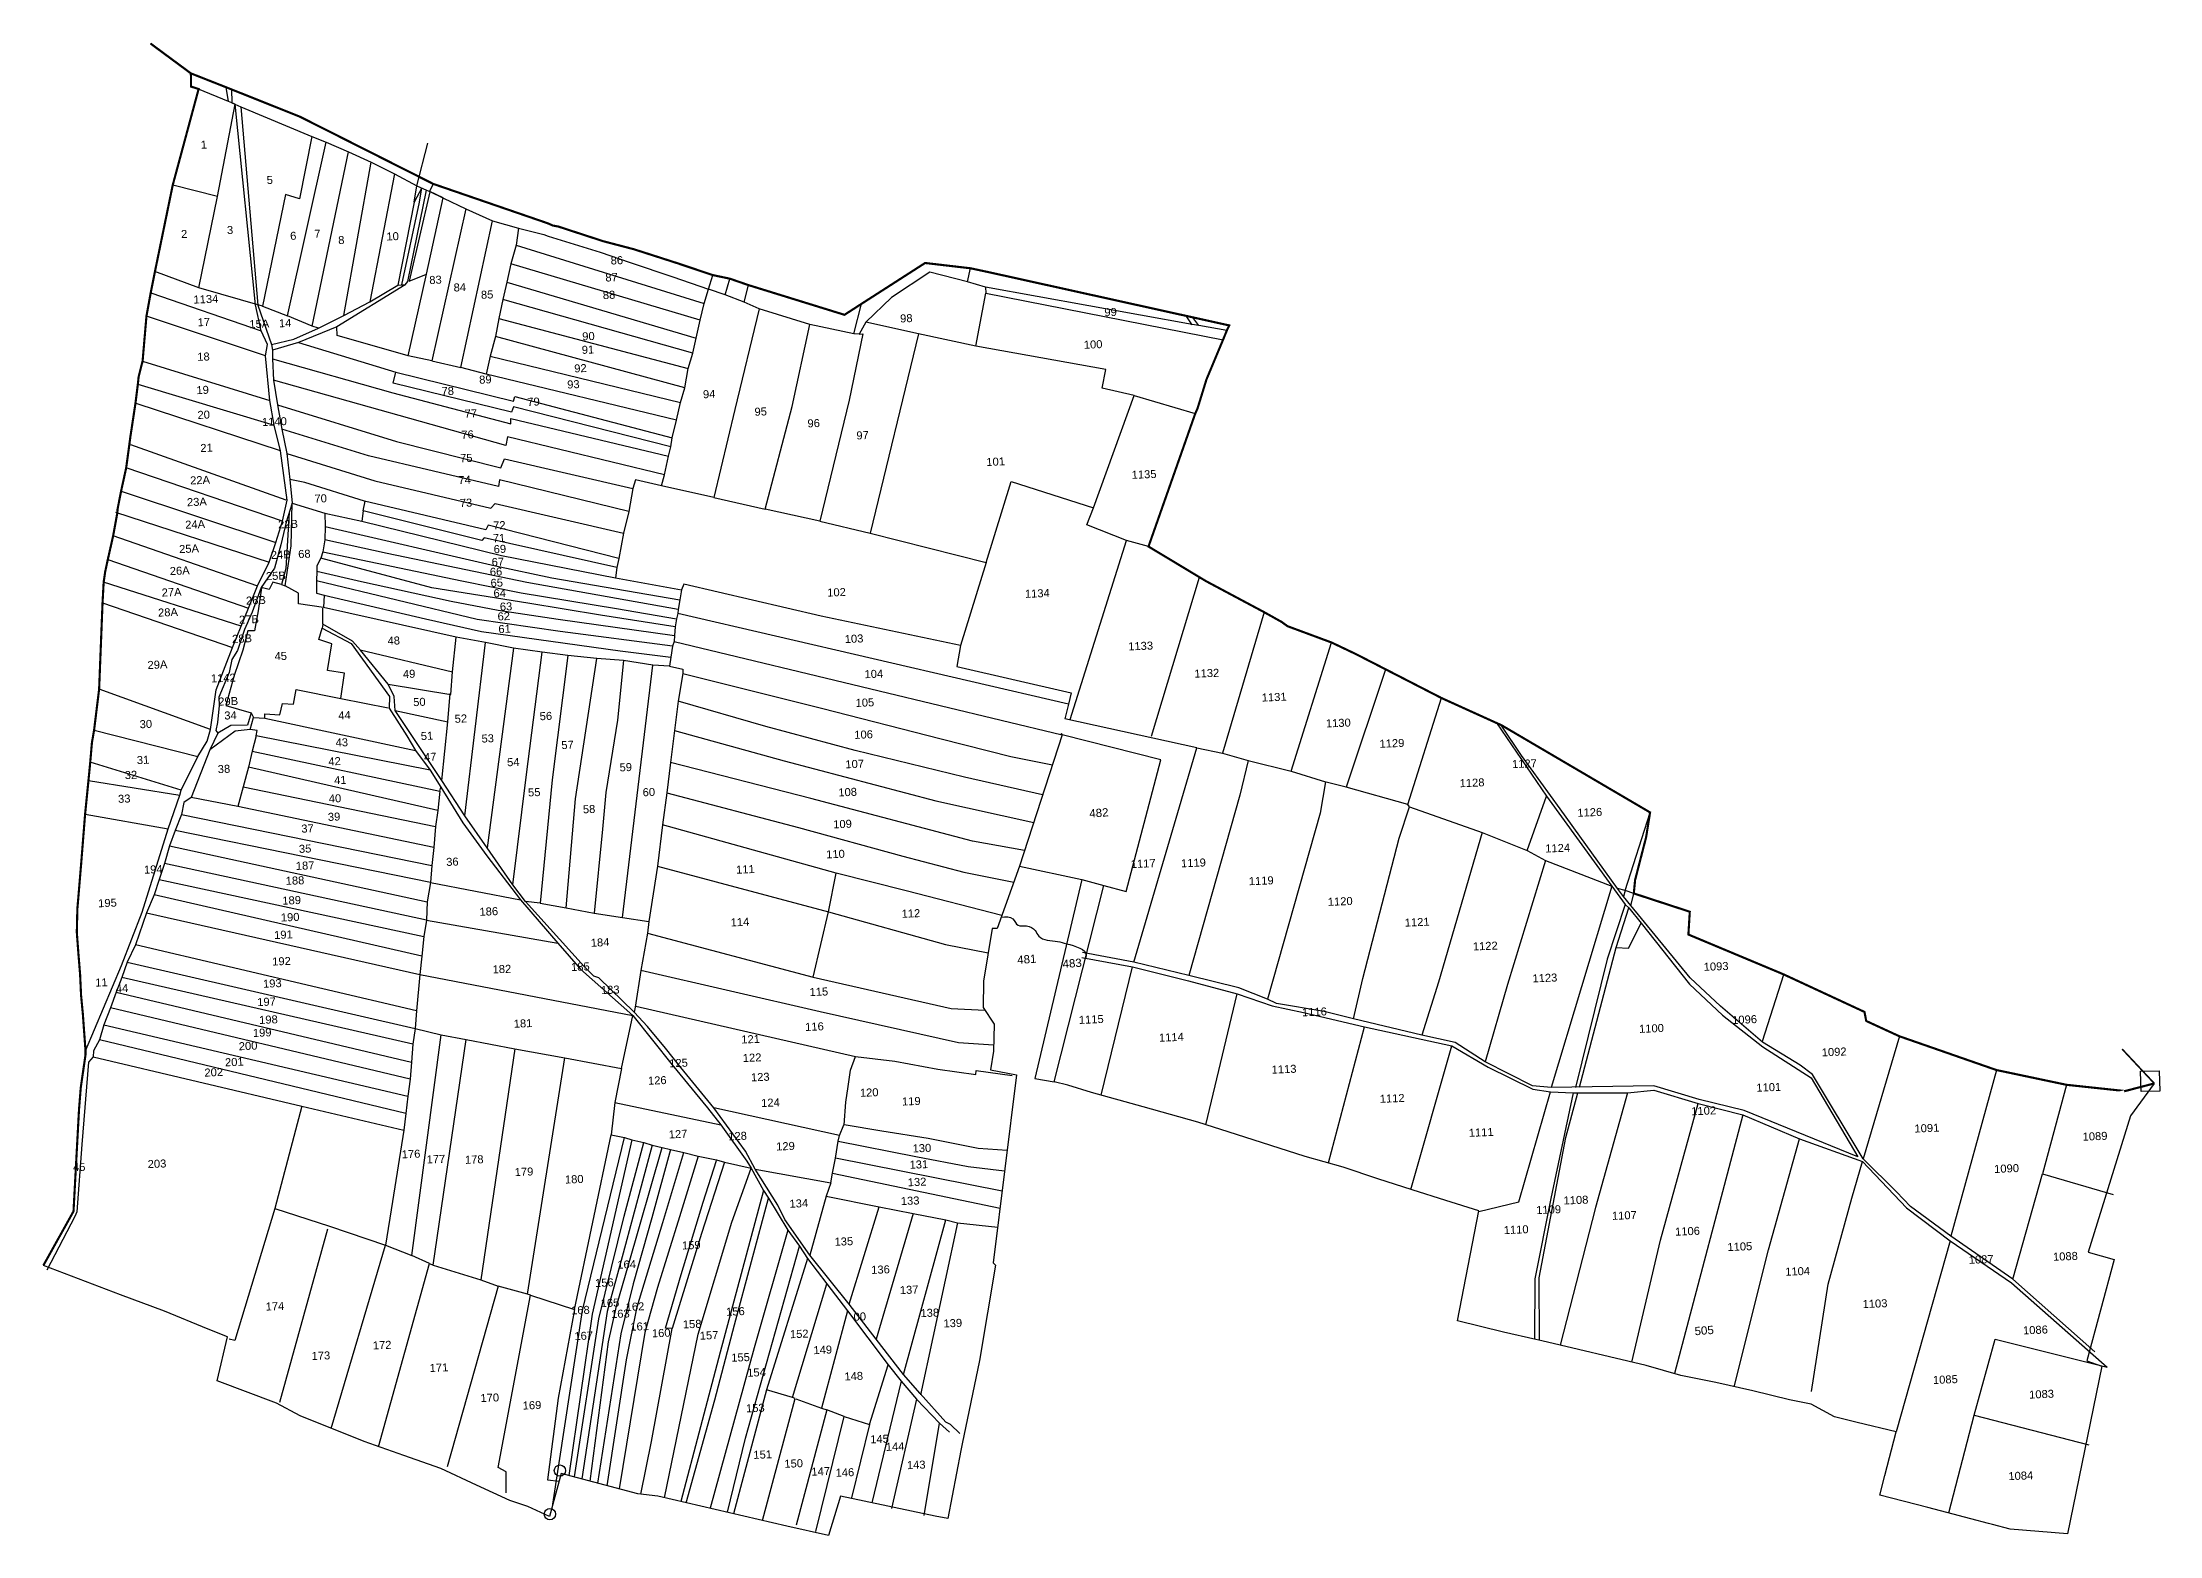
# Model space of a CAD drawing. Header units: inches. Extents: x 188839 to 233717, y 1616569 to 1632157.
# Drawn here: x 227452 to 231421, y 1629359 to 1632157 of the extents above; entities that cross this region are included whole.
import ezdxf
from ezdxf.enums import TextEntityAlignment as Align

# ---------------------------------------------------------------- set-up
doc = ezdxf.new("R2010")
doc.units = ezdxf.units.IN
doc.header["$LTSCALE"] = 15
doc.header["$MEASUREMENT"] = 0
for name, color, linetype in [('PLOT', 7, 'Continuous'), ('PLOT NO', 1, 'Continuous'), ('PLOT NOS', 7, 'Continuous'), ('STREAM', 4, 'Continuous'), ('text1', 7, 'Continuous'), ('VILLAGE BOUNADRY STONES', 1, 'Continuous'), ('VILLAGE BOUNDARY', 5, 'Continuous'), ('VILLAGE BOUNDRY', 5, 'Continuous')]:
    doc.layers.add(name, color=color, linetype=linetype)
doc.styles.get("Standard").update_dxf_attribs({"font": 'arial.ttf'})

msp = doc.modelspace()

# ---------------------------------------------------------------- linework, layer by layer
at = {"layer": 'PLOT'}
for points in [[(227806.6, 1632068.6), (227807.4, 1632043.2), (227824.6, 1632036), (227856.5, 1631664), (227881.9, 1631590.4), (227884, 1631580.1), (227883.8, 1631563.6), (227885.9, 1631523.8), (227893.3, 1631477.7), (227901, 1631432.1), (227910.5, 1631386.2), (227916.3, 1631337.6), (227920.7, 1631293.3), (227909.4, 1631257.5), (227899.1, 1631215.2), (227887.5, 1631171.6), (227862.6, 1631135), (227845.8, 1631088.8), (227831.1, 1631056.7), (227818.2, 1631017.2), (227807.6, 1631000.1), (227802.4, 1630976.1), (227783, 1630929.7), (227783.7, 1630914), (227780.9, 1630881.9), (227777.5, 1630866.9), (227781, 1630861.9), (227766.6, 1630830.8), (227731.3, 1630741.8), (227717.7, 1630732), (227713.1, 1630709.6), (227701.1, 1630680.1), (227691, 1630651), (227681.5, 1630618), (227671.5, 1630587.8), (227661.9, 1630559), (227647.9, 1630525.4), (227626.7, 1630465.4), (227611.2, 1630432.8), (227601.6, 1630404.5), (227590.8, 1630377.1), (227580.1, 1630347.8), (227567.4, 1630315.8), (227559.5, 1630287.3), (227548.5, 1630266.7), (227547.8, 1630255.7), (227538.9, 1630245.7), (227526.5, 1630091.5), (227517.2, 1629965.6), (227513.5, 1629956.3), (227461, 1629856.2)], [(227533.3, 1630267.1), (227601, 1630426.7), (227639.6, 1630526.8), (227688.2, 1630682.8), (227709.9, 1630746.3), (227712.7, 1630755.5), (227743.8, 1630818.2), (227761.3, 1630846.9), (227767.7, 1630869.2), (227778.4, 1630943.6), (227808.8, 1631022.6), (227824.8, 1631062.7), (227838.9, 1631096.6), (227855.4, 1631138.4), (227877.8, 1631182.9), (227890.3, 1631219.4), (227902.4, 1631259.6), (227911.3, 1631298.5), (227898.6, 1631391.5), (227886.6, 1631439.5), (227878.8, 1631485.3), (227870.9, 1631569.4), (227874.5, 1631590.3), (227862.7, 1631615.9), (227852.1, 1631665), (227813.6, 1632040.8), (227801.3, 1632045.5), (227796.7, 1632072.5)], [(227801.3, 1632045.5), (227745.3, 1632069.2)], [(227864.8, 1631662.4), (227745.8, 1631696.8), (227780.5, 1631867.7), (227813.6, 1632040.8)], [(227824.6, 1632036), (227957.7, 1631979.9), (227984.2, 1631969.7), (228026.3, 1631951.3), (228068.4, 1631932.2), (228112.2, 1631910), (228154, 1631887.9), (228172.7, 1631879.9), (228178.4, 1631877.4), (228204.2, 1631864.6), (228245.9, 1631844.8), (228296.1, 1631821.9), (228344.9, 1631808.5), (228392.5, 1631796.8), (228400.4, 1631793.3), (228497.9, 1631763.4), (228553.9, 1631744.4), (228633.8, 1631717), (228700.8, 1631694.3)], [(227957.7, 1631979.9), (227934.2, 1631863.2), (227907.9, 1631871.7), (227864.8, 1631662.4), (227912, 1631644.3)], [(227958.2, 1631624.9), (227912, 1631644.3), (227984.2, 1631969.7)], [(228149.2, 1631857.3), (228154, 1631887.9), (228175.1, 1631967.7)], [(227969.9, 1631621), (227958.2, 1631624.9), (228026.3, 1631951.3)], [(228017.4, 1631644.7), (228068.4, 1631932.2)], [(227780.5, 1631867.7), (227696.8, 1631889.3)], [(227881.9, 1631590.4), (227923.9, 1631600.3), (227969.9, 1631621), (228017.4, 1631644.7), (228066, 1631670.6), (228118.8, 1631701.6), (228126.1, 1631702.3), (228132.4, 1631702.4), (228137.1, 1631708.7), (228172.7, 1631879.9)], [(228112.2, 1631910), (228066, 1631670.6)], [(228163.4, 1631883.9), (228149.2, 1631857.3), (228118.8, 1631701.6)], [(228126.1, 1631702.3), (228159.5, 1631856.9), (228163.4, 1631883.9)], [(228185, 1631891.4), (228178.4, 1631878.3), (228178.4, 1631876.5), (228140.1, 1631709.2), (228172.6, 1631722.3), (228203.4, 1631865.4), (228178.4, 1631877.4)], [(228245.9, 1631844.8), (228182.5, 1631560.1), (228236.6, 1631547.1)], [(228344.9, 1631808.5), (228340.4, 1631776.4), (228330.5, 1631741.4), (228323, 1631707.2), (228315.5, 1631675), (228307.7, 1631639.1), (228301.4, 1631605.4), (228291.5, 1631568.3), (228284.2, 1631534.6), (228236.6, 1631547.1), (228296.1, 1631821.9)], [(228340.4, 1631776.4), (228692.7, 1631667.3)], [(227745.8, 1631696.8), (227663.5, 1631727.5)], [(228182.5, 1631560.1), (228138.2, 1631569.4), (228172.6, 1631722.3)], [(228685.2, 1631635.8), (228330.5, 1631741.4)], [(228732.4, 1631683.5), (228700.8, 1631694.3), (228709.1, 1631720.5)], [(229186.5, 1631708.1), (229115.5, 1631725.7), (229043.9, 1631678.3), (228996, 1631632.1), (228983.3, 1631609.7), (228973.6, 1631610.5), (228987.9, 1631666.8)], [(229220.4, 1631697.9), (229186.5, 1631708.1), (229191.9, 1631733.3)], [(227655.5, 1631687.5), (227862.7, 1631615.9)], [(228132.4, 1631702.4), (228004.5, 1631623.6), (227932.4, 1631594), (227884, 1631580.1)], [(228323, 1631707.2), (228677.6, 1631602.3)], [(228711.1, 1631304), (228613, 1631325.9), (228618.5, 1631346.3), (228626.1, 1631381.4), (228630.2, 1631399), (228633, 1631415.6), (228640.7, 1631448.8), (228648.2, 1631481.5), (228656.6, 1631509.5), (228662.8, 1631545.2), (228671.7, 1631574.4), (228677.6, 1631602.3), (228685.2, 1631635.8), (228692.7, 1631667.3), (228700.8, 1631694.3)], [(228767.7, 1631669.6), (228732.4, 1631683.5), (228741, 1631713.8)], [(228973.6, 1631610.5), (228890.6, 1631627.9), (228796.2, 1631657.4), (228767.7, 1631669.6), (228775.7, 1631701.8)], [(229498.9, 1631494.7), (229438.9, 1631508.8), (229445.6, 1631543.9), (229202, 1631587.1), (229220.6, 1631686.8), (229665.4, 1631599.5)], [(229672.2, 1631616.8), (229619.9, 1631625.8), (229607.7, 1631627.8), (229220.4, 1631697.9), (229220.6, 1631686.8)], [(227870.9, 1631569.4), (227647.5, 1631643.5)], [(228307.7, 1631639.1), (228662.8, 1631545.2)], [(228671.7, 1631574.4), (228315.5, 1631675)], [(228796.2, 1631657.4), (228750.4, 1631468.4), (228711.1, 1631304), (228807.4, 1631281.7)], [(229607.3, 1631627.6), (229596.1, 1631644)], [(229619.9, 1631625.8), (229609, 1631641)], [(228138.2, 1631569.4), (228004.7, 1631607.6), (228004.5, 1631623.6)], [(228656.6, 1631509.5), (228301.4, 1631605.4)], [(228909.5, 1631259.6), (228807.4, 1631281.7), (228857.8, 1631474.6), (228890.6, 1631627.9)], [(228983.3, 1631609.7), (228990.5, 1631610.3), (228964.4, 1631486.4), (228909.5, 1631259.6), (229003.8, 1631236.9)], [(229202, 1631587.1), (229094.6, 1631610.4), (228996, 1631632.1)], [(229094.6, 1631610.4), (229003.8, 1631236.9), (229221.3, 1631182.1), (229268.4, 1631333.9), (229422.4, 1631284.2)], [(227640.3, 1631559.5), (227878.8, 1631485.3)], [(227883.8, 1631563.6), (228109.4, 1631500.1), (228330.3, 1631442.1), (228330.7, 1631452), (228626.1, 1631381.4)], [(227932.4, 1631594), (228115.1, 1631538.9), (228335.7, 1631484.3), (228337.7, 1631493), (228633, 1631415.6)], [(228291.5, 1631568.3), (228648.2, 1631481.5)], [(228618.5, 1631346.3), (228324.5, 1631417.3), (228321.3, 1631401), (227885.9, 1631523.8)], [(228630.2, 1631399), (228335.7, 1631473.4), (228331.8, 1631463.5), (228110, 1631517.8), (228115.1, 1631538.9)], [(228640.7, 1631448.8), (228284.2, 1631534.6)], [(227898.6, 1631391.5), (227628.1, 1631480.1)], [(227631.4, 1631516.3), (227886.6, 1631439.5)], [(229525.6, 1631211.9), (229484.6, 1631223.4), (229410.3, 1631252.8), (229422.4, 1631284.2), (229498.9, 1631494.7), (229613.2, 1631461)], [(227893.3, 1631477.7), (228116.1, 1631408.7), (228311.6, 1631359.6), (228318.8, 1631376), (228559.2, 1631320.7)], [(227617.4, 1631402.9), (227908.6, 1631299.2)], [(228551.6, 1631277.3), (228309.1, 1631336.7), (228307.5, 1631324.2), (228063.9, 1631381.8), (227901, 1631432.1)], [(227910.5, 1631386.2), (228075.6, 1631334.8), (228293.1, 1631283.5), (228301.1, 1631292.4), (228541.7, 1631236.8)], [(227902.4, 1631259.6), (227609.5, 1631359.2)], [(228532.8, 1631189.4), (228287.8, 1631251.7), (228283.4, 1631243.2), (228056, 1631296.8), (227944.5, 1631332.2), (227916.3, 1631337.6)], [(228613, 1631325.9), (228564, 1631336.7), (228559.2, 1631320.7), (228551.6, 1631277.3), (228541.7, 1631236.8), (228532.8, 1631189.4)], [(227599.9, 1631315.4), (227890.3, 1631219.4)], [(227981.8, 1631274.3), (227982.4, 1631249.4), (227982.1, 1631224.2), (227978.4, 1631202.1), (227974.6, 1631189.8), (227966.8, 1631175.7), (227966.7, 1631165.6), (227966.1, 1631147.6), (227966.3, 1631124.7), (227980.5, 1631120.7), (227979.1, 1631097.4), (227932.2, 1631104.4), (227932.5, 1631124.4), (227907.2, 1631138.5), (227919, 1631213.2), (227920.7, 1631293.3)], [(227920.7, 1631293.3), (227981.8, 1631274.3), (228051.4, 1631259.7), (228312.8, 1631195.2), (228526.6, 1631153)], [(228053.7, 1631279), (228057.5, 1631296.9)], [(227589.4, 1631276.5), (227877.8, 1631182.9)], [(227915, 1631275.4), (227908.6, 1631171), (227900.7, 1631141), (227907.2, 1631138.5)], [(227982.4, 1631249.4), (228301.6, 1631175.6), (228407.3, 1631153.1), (228647.2, 1631111.8)], [(228529.2, 1631172.6), (228280.2, 1631228), (228276.2, 1631223.2), (228053.7, 1631279), (228051.4, 1631259.7)], [(227854.1, 1631138), (227585.1, 1631232)], [(227978.4, 1631202.1), (228238.5, 1631147.9), (228349.6, 1631125.2), (228528.7, 1631095.9), (228640.8, 1631076.4)], [(228644.1, 1631094.2), (228360.7, 1631144.7), (228098.7, 1631198.7), (227982.1, 1631224.2)], [(227575, 1631187.3), (227838.9, 1631096.6)], [(227966.7, 1631165.6), (228050.7, 1631146.3), (228218.4, 1631109.4), (228306.6, 1631092.7), (228419.1, 1631075.7), (228637.1, 1631045.4)], [(228638.6, 1631061.7), (228498.2, 1631083.2), (228362.2, 1631106.1), (228182.5, 1631134.5), (227974.6, 1631189.8)], [(228532.8, 1631189.4), (228529.2, 1631172.6), (228526.6, 1631153), (228650.1, 1631130.9)], [(229221.3, 1631182.1), (229173.3, 1631026.5), (229166.4, 1630987), (229380.4, 1630937.9), (229375.4, 1630916.4), (229369.1, 1630888.8)], [(227824.8, 1631062.7), (227567.3, 1631145.1)], [(227863, 1631134.6), (227857, 1631091.7), (227850.3, 1631054), (227837.6, 1631054), (227827.9, 1631017.5), (227812, 1630970.1), (227796.5, 1630914.1), (227843.9, 1630900.6), (227837, 1630876.9), (227805.9, 1630876.5), (227781, 1630861.9)], [(227900.7, 1631141), (227884.6, 1631145.2), (227877.2, 1631131.4), (227862.6, 1631135)], [(228633.7, 1631025), (228423.1, 1631052.4), (228267.6, 1631074.9), (227966.1, 1631147.6)], [(229173.3, 1631026.5), (228911.8, 1631081.5), (228654.5, 1631141.3), (228650.1, 1631130.9), (228647.2, 1631111.8), (228644.1, 1631094.2), (228643.4, 1631086.5), (228640.8, 1631076.4), (228638.6, 1631061.7), (228637.1, 1631045.4), (228636.3, 1631034.2), (228633.7, 1631025), (228630.3, 1631004.5), (228628.1, 1630987.8), (228653.1, 1630982.4), (228652.7, 1630973.7), (228644.2, 1630922), (228636.9, 1630866.9), (228629.8, 1630807.4), (228622.7, 1630750.7), (228615, 1630690.3), (228605.5, 1630612.7), (228589.1, 1630509.3), (228586.8, 1630487.2), (228574.1, 1630417.4), (228563.5, 1630348.8), (228561.8, 1630339.2)], [(227565.2, 1631106.2), (227808.8, 1631022.6)], [(229172.1, 1629550.2), (229154.4, 1629566.5), (229145.5, 1629571.4), (229097.6, 1629624.7), (229066.5, 1629660.5), (229014.9, 1629726.9), (228964.6, 1629792.3), (228890.7, 1629884), (228843.8, 1629950.9), (228830.8, 1629977.5), (228788.5, 1630045.2), (228770.5, 1630078.8), (228711, 1630160), (228649.2, 1630235.7), (228620.2, 1630272), (228586.9, 1630312.5), (228561.8, 1630339.2), (228495.5, 1630403.8), (228485.8, 1630406.9), (228468.1, 1630424.9), (228358.1, 1630546.8), (228334.4, 1630578), (228286.2, 1630647.5), (228244.1, 1630707), (228201.3, 1630773.8), (228113.8, 1630904.7), (228111.6, 1630930.9), (228100.4, 1630954), (228048.5, 1631017.7), (228033.8, 1631034.5), (227978.4, 1631066.2), (227978.2, 1631096.3)], [(228628.1, 1630987.8), (228596.9, 1630989.8), (228541.7, 1630998.4), (228491.6, 1631002.2), (228437.1, 1631007.9), (228389.1, 1631013.8), (228335.7, 1631021.5), (228282.9, 1631032.1), (228228.3, 1631042.2), (227979.1, 1631097.4)], [(227980.5, 1631120.7), (228170.4, 1631076.3), (228275.7, 1631052.5), (228535.1, 1631016.5), (228630.3, 1631004.5)], [(229375.4, 1630916.4), (228643.4, 1631086.5)], [(229742.6, 1631088.8), (229664.3, 1630824.6)], [(227843.9, 1630900.6), (227848.3, 1630891.3), (227869.2, 1630890.5), (227869.2, 1630898.2), (227897.7, 1630896.8), (227902.5, 1630917.8), (227923, 1630916.4), (227927.8, 1630944), (228011.6, 1630927.1), (228018.8, 1630974.8), (227986.6, 1630979.8), (227994.9, 1631029.7), (227970.8, 1631037.6), (227976.6, 1631058.9)], [(227978.4, 1631066.2), (227976.6, 1631058.9), (228030.9, 1631030.1), (228103.3, 1630931.2), (228102.7, 1630908.9), (228135.5, 1630857.5), (228151.6, 1630829.9), (228179.2, 1630793.1), (228199.4, 1630761.3), (228240.3, 1630694.5), (228285.3, 1630632.6), (228348.3, 1630550), (228418.8, 1630468.5), (228460.8, 1630419.7), (228558.8, 1630332.9), (228632.7, 1630240.9), (228698.9, 1630160.2), (228723.8, 1630128.2), (228773, 1630060.4), (228780.7, 1630047.1), (228804.2, 1630005.5), (228813.4, 1629990.8), (228849.4, 1629931.1), (228871.2, 1629900.7), (228886.2, 1629877.7), (228922.9, 1629830.3), (228961.7, 1629780.1), (229037.8, 1629678.8), (229061.8, 1629647.7), (229090.5, 1629614.3), (229133.7, 1629569.5), (229152.6, 1629552.4)], [(228048.2, 1631018.6), (228221.1, 1630977.1), (228228.3, 1631042.2)], [(228244.1, 1630707), (228282.9, 1631032.1)], [(228335.7, 1631021.5), (228286.2, 1630647.5)], [(228334.4, 1630578), (228359.7, 1630784.7), (228389.1, 1631013.8)], [(228437.1, 1631007.9), (228407.8, 1630774.8), (228385.5, 1630543.7), (228358.1, 1630546.8)], [(228636.3, 1631034.2), (229021.1, 1630941.6), (229363.6, 1630858.9)], [(229793.3, 1630790.8), (229868.9, 1631032)], [(228100.4, 1630954), (228217.7, 1630934.9), (228221.1, 1630977.1)], [(228433.9, 1630535), (228451.8, 1630738.9), (228491.6, 1631002.2)], [(228541.7, 1630998.4), (228530.2, 1630886.8), (228508.3, 1630751)], [(228539.5, 1630516.9), (228596.9, 1630989.8)], [(228652.7, 1630973.7), (228912.6, 1630909.2), (229137.2, 1630851.5), (229267.8, 1630818.6), (229345.5, 1630803.1)], [(229970.1, 1630981.8), (229895.9, 1630761.3)], [(227767.7, 1630869.2), (227558.8, 1630944.8)], [(228011.6, 1630927.1), (228100.5, 1630909.9)], [(228113.8, 1630904.7), (228212.6, 1630883.7), (228216.6, 1630936.6)], [(230011.5, 1630728.8), (230074.6, 1630928.1)], [(227841.8, 1630869.1), (227848.3, 1630891.3)], [(227869.2, 1630890.5), (228151.6, 1630829.9)], [(229498.3, 1630433.4), (229616.2, 1630834.5), (229369.1, 1630888.8)], [(231410.7, 1630205.9), (231366.4, 1630145.2), (231286.6, 1629889.5), (231335.7, 1629876.2), (231284.3, 1629685.8), (231312.2, 1629675.9), (231248.1, 1629362), (231140.5, 1629371), (231107.7, 1629379.5), (231099.8, 1629381.6), (231066.7, 1629390.2), (231022, 1629401.8), (230986.4, 1629411.1), (230896.2, 1629434.6), (230905.8, 1629471.3), (230927.1, 1629553.1), (230853.6, 1629570.8), (230811.4, 1629581), (230767.8, 1629604.9), (230727.2, 1629613.2), (230658.4, 1629630), (230588.8, 1629645.2), (230523.3, 1629658.9), (230458.5, 1629677.4), (230262.6, 1629723.3), (230251.7, 1629725.8), (230191.2, 1629740), (230104.8, 1629760.9), (230144.6, 1629967.2), (230083.1, 1629986.6), (230019.7, 1630006.6), (229955.7, 1630026.9), (229890.7, 1630049.3), (229819.1, 1630069.2), (229690.8, 1630110), (229617.8, 1630133.3), (229515.3, 1630162), (229418.5, 1630189.1), (229374.5, 1630202.6), (229348.7, 1630209.1), (229442, 1630576.8), (229442, 1630576.8), (229483.9, 1630565.8), (229548.8, 1630812.2), (229363.6, 1630858.9), (229362.1, 1630861.3), (229363.6, 1630858.9), (229283.9, 1630612.8), (229242.2, 1630496.3), (229232.8, 1630496.2), (229216.6, 1630397.6), (229215.7, 1630348.1), (229236.6, 1630316.9), (229235.1, 1630266.5), (229229.7, 1630231.1), (229278.2, 1630221.9), (229234.6, 1629869.5), (229239, 1629865.5), (229208.8, 1629686.7), (229176.5, 1629530.6), (229173.7, 1629518.4), (229149.5, 1629390.7), (229149.5, 1629390.7), (229125.5, 1629395.3), (229125.5, 1629395.3), (229125.5, 1629395.3), (228948.6, 1629432.7), (228925.7, 1629358.6), (228847.5, 1629376.6), (228606.1, 1629432.4), (228568.7, 1629436.8), (228424.8, 1629475.3), (228403.2, 1629394.5), (228362.4, 1629413.1), (228328.3, 1629424.2), (228266, 1629453.1), (228199.1, 1629484.2), (228130.1, 1629508.6), (228055.4, 1629534.8), (227935.9, 1629582.8), (227891.4, 1629606.9), (227779.9, 1629648.7), (227799.2, 1629730.9), (227763.2, 1629745.7), (227681.5, 1629779.4), (227599, 1629810), (227454.4, 1629865)], [(227549.4, 1630868.1), (227743.8, 1630818.2)], [(227853.1, 1630856.9), (227845.8, 1630828.2), (227839, 1630798.3), (227828.6, 1630761.5), (227819, 1630724.7), (227731.3, 1630741.8)], [(228179.2, 1630793.1), (227853.1, 1630856.9), (227854.9, 1630867.3), (227841.8, 1630869.1), (227813.6, 1630866), (227766.6, 1630830.8)], [(228201.3, 1630773.8), (228212.6, 1630883.7)], [(228636.9, 1630866.9), (228842.8, 1630810.2), (229127.3, 1630735.4), (229310.5, 1630694.9)], [(230177.6, 1630881.4), (230271.6, 1630744.3), (230393.8, 1630575.5), (230418.9, 1630541.4), (230425.8, 1630534.9), (230449.2, 1630506.4), (230539.4, 1630392.1), (230601.6, 1630333.8), (230677, 1630274.4), (230767.3, 1630216.6), (230854.9, 1630068.6), (230642, 1630155.3), (230557.9, 1630176), (230473, 1630201.2), (230280.5, 1630198.1), (230245.6, 1630201.5), (230156.7, 1630246.3), (230100.2, 1630282.4), (230038, 1630296.3), (229909.6, 1630326.9), (229855, 1630340.7), (229765.8, 1630355.9), (229748.9, 1630363.8), (229694.8, 1630384.8), (229601.5, 1630407.9), (229498.3, 1630433.4), (229401.9, 1630451.2)], [(227712.7, 1630755.5), (227542.2, 1630808.1)], [(227845.8, 1630828.2), (228197.6, 1630753.3), (228199.4, 1630761.3)], [(229616.2, 1630834.5), (229664.3, 1630824.6), (229712.3, 1630810.7), (229697, 1630746.3), (229601.5, 1630407.9)], [(229712.3, 1630810.7), (229793.3, 1630790.8), (229857.6, 1630771.2), (229847.2, 1630712.5), (229748.9, 1630363.8)], [(227538.8, 1630773.3), (227709.9, 1630746.3)], [(228193.4, 1630717.4), (227839, 1630798.3)], [(229909.6, 1630326.9), (229927.3, 1630402.4), (229995.6, 1630665.6), (230014.7, 1630724.1), (230011.5, 1630728.8), (229895.9, 1630761.3), (229856, 1630771)], [(227828.6, 1630761.5), (228189.3, 1630687.3)], [(228197.6, 1630753.3), (228193.4, 1630717.4), (228189.3, 1630687.3), (228186.1, 1630647.8), (228182.4, 1630614.3), (228179.9, 1630582.1), (228348.3, 1630550)], [(228508.3, 1630751), (228502.2, 1630682.3), (228486.7, 1630525.2)], [(228622.7, 1630750.7), (228869.7, 1630685.5), (229065.4, 1630631.8), (229179.6, 1630601.7), (229273.4, 1630583.3)], [(230235.3, 1630642.4), (230271.6, 1630744.3)], [(227532.5, 1630710.3), (227688.2, 1630682.8)], [(227713.1, 1630709.6), (228182.4, 1630614.3)], [(228186.1, 1630647.8), (227819, 1630724.7)], [(230014.7, 1630724.1), (230150.9, 1630675.8), (230069.2, 1630395.7), (230038, 1630296.3)], [(230419.3, 1630567.6), (230465.7, 1630713.7)], [(227691, 1630651), (228173.6, 1630545.9)], [(228179.9, 1630582.1), (227701.1, 1630680.1)], [(230150.9, 1630675.8), (230235.3, 1630642.4), (230269.8, 1630623.5), (230198.2, 1630391.3), (230156.7, 1630246.3)], [(228172.2, 1630511.7), (227681.5, 1630618)], [(228605.5, 1630612.7), (228925.6, 1630527.7), (229145.4, 1630466.4), (229225.3, 1630450.4)], [(229283.9, 1630612.8), (229400.6, 1630587.9), (229442, 1630576.8)], [(230269.8, 1630623.5), (230393.8, 1630575.5), (230280.5, 1630198.1)], [(227671.5, 1630587.8), (228167.6, 1630480.9)], [(228179.9, 1630582.1), (228173.6, 1630545.9), (228172.2, 1630511.7), (228418.8, 1630468.5)], [(228896.8, 1630405.2), (228925.6, 1630527.7), (228940.4, 1630599.9)], [(229400.6, 1630587.9), (229312.6, 1630215.3), (229348.7, 1630209.1)], [(230419.3, 1630567.6), (230404.6, 1630571.2)], [(230435.2, 1630561.9), (230419.3, 1630567.6), (230415.9, 1630556.2)], [(228163.6, 1630444.1), (227661.9, 1630559)], [(228385.5, 1630543.7), (228433.9, 1630535), (228486.7, 1630525.2), (228539.5, 1630516.9), (228589.1, 1630509.3)], [(230418.9, 1630541.4), (230385.3, 1630439), (230325.6, 1630198.5)], [(230333.7, 1630198.9), (230402.1, 1630460.9), (230425.8, 1630534.9)], [(227647.9, 1630525.4), (228159.8, 1630409.9)], [(228172.2, 1630511.7), (228167.6, 1630480.9), (228163.6, 1630444.1), (228159.8, 1630409.9), (228558.8, 1630332.9)], [(230402.1, 1630460.9), (230425.3, 1630459.4), (230449.2, 1630506.4)], [(228153.6, 1630341.7), (227626.7, 1630465.4)], [(228586.8, 1630487.2), (228896.8, 1630405.2), (229155.9, 1630346), (229219.1, 1630343.1)], [(227611.2, 1630432.8), (228151.1, 1630308.7)], [(228159.8, 1630409.9), (228153.6, 1630341.7), (228151.1, 1630308.7), (228200, 1630296.8), (228246.8, 1630288.5), (228338.2, 1630270.6), (228431.4, 1630253.7), (228537.9, 1630233.6), (228558.8, 1630332.9)], [(229235.4, 1630277.7), (229169.7, 1630282.1), (228910.5, 1630340.1), (228574.1, 1630417.4)], [(230676.1, 1630285), (230716.3, 1630410.1)], [(227590.8, 1630377.1), (228144.2, 1630245.5)], [(228146.5, 1630279.5), (227601.6, 1630404.5)], [(228141.8, 1630213.8), (227580.1, 1630347.8)], [(228564.5, 1630350.7), (228976.6, 1630256.6), (229050.4, 1630247.9), (229130.6, 1630232.6), (229201.8, 1630222.5), (229202.9, 1630230.1), (229269.8, 1630220.7)], [(227567.4, 1630315.8), (228137.5, 1630181.8)], [(228151.1, 1630308.7), (228146.5, 1630279.5), (228144.2, 1630245.5), (228141.8, 1630213.8), (228137.5, 1630181.8), (228133.4, 1630149.6), (228130, 1630118.3), (228108.9, 1629984.4), (228095.4, 1629903), (228144.7, 1629883.4), (228200, 1630296.8)], [(230932.9, 1630294.3), (230864.9, 1630064.8)], [(227547.8, 1630255.7), (227938.9, 1630163.6), (228130, 1630118.3)], [(228133.4, 1630149.6), (227559.5, 1630287.3)], [(228338.2, 1630270.6), (228274.3, 1629837.7)], [(229260.7, 1630080.3), (229206.4, 1630084.2), (229112.8, 1630103), (229026, 1630116.3), (228955.4, 1630128.3), (228958.3, 1630170.7), (228962.8, 1630200.2), (228967.3, 1630230.5), (228976.6, 1630256.6)], [(228537.9, 1630233.6), (228525.4, 1630170), (228723.8, 1630128.2)], [(231114.8, 1630231), (231029.1, 1629919.9)], [(228525.4, 1630170), (228518.5, 1630109.5), (228543.3, 1630104.5), (228557.5, 1630100.5), (228579.5, 1630095), (228595.6, 1630090.4), (228614, 1630085.7), (228629.6, 1630082.2), (228655, 1630076.2), (228681.6, 1630069.7), (228715.7, 1630062.6), (228730.9, 1630058.2), (228780.7, 1630047.1)], [(231246.2, 1630203.3), (231201.2, 1630036.5), (231333.7, 1629998)], [(227938.9, 1630163.6), (227888.3, 1629971.3), (227813, 1629724.3), (227802.5, 1629726.6)], [(228788.5, 1630045.2), (228930.3, 1630019.5), (228933.4, 1630037.6), (228938.7, 1630065.9), (228944, 1630097.7), (228946.7, 1630108.3), (228711, 1630160)], [(228557.5, 1630100.5), (228482.8, 1629773.4), (228439.1, 1629471.5)], [(228944, 1630097.7), (229089.8, 1630069.1), (229187.9, 1630050.5), (229256, 1630042)], [(228946.7, 1630108.3), (228954.8, 1630128.6)], [(228595.6, 1630090.4), (228541, 1629887.8), (228511, 1629778.8), (228463.3, 1629465)], [(228629.6, 1630082.2), (228595, 1629953.8), (228560, 1629830.4), (228536.7, 1629736.5), (228493, 1629457.1)], [(228681.6, 1630069.7), (228646.7, 1629955.7), (228605.6, 1629823.7), (228581.3, 1629739.3), (228533.6, 1629446.2)], [(228730.9, 1630058.2), (228687.7, 1629924.9), (228633, 1629746.7)], [(229251.2, 1630003.8), (228938.7, 1630065.9)], [(228930.3, 1630019.5), (228921.2, 1629994.9), (229020.9, 1629974.7), (229084.6, 1629962.3), (229146, 1629950), (229167.7, 1629944.9), (229243, 1629936.8)], [(228933.4, 1630037.6), (229247.3, 1629972.1)], [(228804.2, 1630005.5), (228723, 1629702.2), (228648.8, 1629422.6)], [(228921.2, 1629994.9), (228890.7, 1629884)], [(228964.6, 1629792.3), (229020.9, 1629974.7)], [(227888.3, 1629971.3), (227990.6, 1629938.4), (228095.4, 1629903)], [(227986.8, 1629933), (227897, 1629608.3)], [(229084.6, 1629962.3), (229014.9, 1629726.9)], [(229066.5, 1629660.5), (229146, 1629950)], [(229167.7, 1629944.9), (229098.5, 1629622.1)], [(228849.4, 1629931.1), (228786.3, 1629710.6), (228704.1, 1629409.8)], [(228886.2, 1629877.7), (228809.8, 1629632), (228747.7, 1629399.7)], [(228961.7, 1629780.1), (228913, 1629597.5)], [(228864.9, 1629615.2), (228913, 1629597.5), (228922.6, 1629594), (228865, 1629378.3)], [(229061.8, 1629647.7), (229007.1, 1629420.3)], [(229090.5, 1629614.3), (229044.2, 1629409.7)]]:
    msp.add_lwpolyline(points, dxfattribs=at)
at = {"layer": 'PLOT', "elevation": 19}
for points in [[(229378.6, 1630887.6), (229484.6, 1631223.4)], [(229531.3, 1630856.4), (229621, 1631154.5)], [(229327.2, 1630746.6), (229180.7, 1630779.7), (228975.9, 1630829.8), (228808.5, 1630874.4), (228644.2, 1630922)], [(231299.4, 1629702.9), (231145.6, 1629838.9), (231029.1, 1629919.9), (230953.6, 1629975.2), (230927.3, 1630002.8), (230864.9, 1630064.8), (230770.4, 1630222.4), (230747.1, 1630240), (230676.2, 1630282.9), (230597.4, 1630350.5), (230541.1, 1630403.7), (230429.8, 1630539.2), (230415.9, 1630556.2), (230404.6, 1630571.2), (230297.2, 1630720.4), (230224.5, 1630820.1), (230186.7, 1630877.4)], [(229293.5, 1630642.3), (229196, 1630660.1), (228892.8, 1630739.6), (228629.8, 1630807.4)], [(229250.9, 1630520.6), (229071.1, 1630566.9), (228940.4, 1630599.9), (228615, 1630690.3)], [(230429.8, 1630539.2), (230435.1, 1630561)], [(229400.9, 1630441.6), (229495.7, 1630424.3), (229600.8, 1630398.4), (229691.9, 1630373.6), (229757.2, 1630351), (229816, 1630338.5), (229930.3, 1630311.8), (230094.3, 1630276.6), (230162, 1630236.3), (230246.2, 1630195.1), (230279.2, 1630190.3), (230321.5, 1630188.4), (230330.5, 1630188.3), (230423.5, 1630188.5), (230472.6, 1630193), (230555.9, 1630168.5), (230639.3, 1630146.9), (230746, 1630102), (230863.7, 1630059.7), (230946.1, 1629972.7), (231028.3, 1629910.9), (231143.1, 1629832), (231322.7, 1629674.1)], [(229437, 1630183.9), (229495.7, 1630424.3)], [(229632.8, 1630128.5), (229691.9, 1630373.6)], [(229863, 1630057), (229930.3, 1630311.8)], [(228185.1, 1629865.2), (228246.8, 1630288.5)], [(228361.8, 1629811.3), (228431.4, 1630253.7)], [(230017.1, 1630007.4), (230094.3, 1630276.6)], [(230144.8, 1629965.8), (230219.8, 1629983.8), (230279.2, 1630190.3)], [(230321.5, 1630188.4), (230279.4, 1629990.5), (230249.7, 1629840), (230249.3, 1629726.4)], [(230258.2, 1629724.3), (230257.6, 1629841.9), (230307.7, 1630104.7), (230330.5, 1630188.3)], [(230423.5, 1630188.5), (230363.1, 1629973.5), (230297, 1629715.2)], [(230431.3, 1629683.7), (230485.3, 1629912.1), (230555.9, 1630168.5)], [(230639.3, 1630146.9), (230511.3, 1629662.3)], [(228409.3, 1629417.5), (228464.6, 1629780.6), (228543.3, 1630104.5)], [(228449.6, 1629782.6), (228518.5, 1630109.5)], [(228449.6, 1629468.7), (228495.4, 1629764.6), (228543, 1629957.2), (228579.5, 1630095)], [(230623.2, 1629637.7), (230687.4, 1629894.3), (230746, 1630102)], [(228479, 1629460.8), (228513.8, 1629721.8), (228528.7, 1629788.5), (228551.2, 1629866.2), (228614, 1630085.7)], [(228511.2, 1629452.2), (228547, 1629688.1), (228567, 1629787.2), (228615.1, 1629945.4), (228655, 1630076.2)], [(228574.3, 1629436.1), (228594.4, 1629534.9), (228633, 1629746.7), (228620.5, 1629747.5), (228649.9, 1629848.1), (228691.1, 1629983.2), (228715.9, 1630061.5)], [(230768.2, 1629628.9), (230799.5, 1629829.9), (230844.1, 1629991.1), (230863.7, 1630059.7)], [(228618.6, 1629429.6), (228681.7, 1629736.2), (228744.8, 1629945.8), (228780.7, 1630047.1)], [(231145.6, 1629838.9), (231201.2, 1630036.5)], [(228658.8, 1629420.3), (228712.5, 1629613), (228749.5, 1629753.4), (228813.4, 1629990.8)], [(227993.8, 1629559.6), (228095.4, 1629903)], [(228736.5, 1629402.3), (228770.4, 1629541.2), (228871.2, 1629900.7)], [(231028.3, 1629910.9), (230926.7, 1629553.2)], [(228082.7, 1629525.2), (228178.1, 1629868.2), (228144.7, 1629883.4)], [(228178.1, 1629868.2), (228185.1, 1629865.2), (228274.3, 1629837.7), (228306.8, 1629825.8), (228211.4, 1629487.5)], [(228321.5, 1629438.9), (228322, 1629478.4), (228306.6, 1629486), (228367.1, 1629809), (228361.8, 1629811.3), (228306.8, 1629825.8)], [(228858.3, 1629617.3), (228922.9, 1629830.3)], [(228367.1, 1629809), (228449.6, 1629782.6), (228418.9, 1629616.1), (228399.1, 1629463), (228420.8, 1629460.4)], [(231073, 1629584.4), (231112.5, 1629727), (231322.7, 1629674.1)], [(229002.9, 1629566.5), (229037.8, 1629678.8)], [(228802.2, 1629387.1), (228863.6, 1629615.6), (228858.3, 1629617.3), (228809.8, 1629632)], [(228902.1, 1629366.5), (228954.9, 1629581.8), (228922.6, 1629594)], [(228954.9, 1629581.8), (229002.9, 1629566.5), (228968.7, 1629429.3)], [(231025.4, 1629401), (231073, 1629584.4), (231288.3, 1629528.8)], [(229105, 1629396.5), (229133.7, 1629569.5)]]:
    msp.add_lwpolyline(points, dxfattribs=at)
at = {"layer": 'STREAM'}
msp.add_spline([(229249.8, 1630517.7), (229271.3, 1630514), (229281.1, 1630502.2), (229297.2, 1630501.1), (229313, 1630492.3), (229320, 1630482), (229355.2, 1630471.7), (229372.2, 1630467.6), (229408.5, 1630444.9), (229407.1, 1630439.4)], degree=3, dxfattribs=at)
at = {"layer": 'text1'}
msp.add_lwpolyline([(231385, 1630229), (231419.9, 1630229.8), (231420.8, 1630191.6), (231385.9, 1630190.8)], close=True, dxfattribs=at)
at = {"layer": 'VILLAGE BOUNADRY STONES'}
for centre in [(228422.5, 1629480.4), (228403.8, 1629398.8)]:
    msp.add_circle(centre, 10.6, dxfattribs=at)
at = {"layer": 'VILLAGE BOUNDARY', "const_width": 3}
msp.add_lwpolyline([(231410.7, 1630205.9), (231350.4, 1630270.3)], dxfattribs=at)
at = {"layer": 'VILLAGE BOUNDRY', "color": 5, "const_width": 4}
for points in [[(227730.8, 1632098.5), (227654.9, 1632154.6)], [(231410.7, 1630205.9), (231354.3, 1630191.2), (231355.9, 1630191.6), (231246.2, 1630203.3), (231114.8, 1630231), (230932.9, 1630294.3), (230870.8, 1630322.9), (230867.5, 1630339.9), (230716.3, 1630410.1), (230537.5, 1630484.9), (230540.1, 1630527.6), (230435.2, 1630561.9), (230437.6, 1630587), (230458.2, 1630667), (230465.7, 1630713.7), (230186.7, 1630877.4), (230177.6, 1630881.4), (230074.6, 1630928.1), (229970.1, 1630981.8), (229914.3, 1631010.4), (229868.9, 1631032), (229786, 1631062.7), (229775, 1631070.7), (229742.6, 1631088.8), (229634.4, 1631146.5), (229621, 1631154.5), (229525.6, 1631211.9), (229613.2, 1631461), (229617.5, 1631470.7), (229634.3, 1631525.1), (229665.4, 1631599.5), (229672.7, 1631617.4), (229677, 1631626.2), (229226.1, 1631726), (229191.9, 1631733.3), (229106.9, 1631743.2), (228987.9, 1631666.8), (228955.8, 1631646.1), (228775.7, 1631701.8), (228741, 1631713.8), (228709.1, 1631720.5), (228641.6, 1631743.1), (228560.9, 1631769), (228503.6, 1631784), (228419, 1631811.6), (228409.4, 1631813.3), (228399, 1631817.8), (228185, 1631891.4), (227935.2, 1632017.3), (227806.6, 1632068.6), (227730.8, 1632098.5), (227730.8, 1632098.5), (227730.9, 1632073.8), (227745.3, 1632069.2), (227696.8, 1631889.3), (227663.5, 1631727.5), (227655.5, 1631687.5), (227647.5, 1631643.5), (227640.3, 1631559.5), (227632.9, 1631530.2), (227631.4, 1631516.3), (227626.8, 1631479.6), (227617.5, 1631418.4), (227615.4, 1631402.7), (227609.5, 1631359.2), (227599.9, 1631315.4), (227593.3, 1631281.7), (227593, 1631275.4), (227585.1, 1631232), (227575, 1631187.3), (227570.2, 1631164.8), (227567.3, 1631145.1), (227565.2, 1631106.2), (227558.8, 1630944.8), (227549.4, 1630868.1), (227545.3, 1630844.4), (227542.2, 1630808.1), (227538.8, 1630773.3), (227532.5, 1630710.3), (227525.1, 1630617.1), (227518, 1630532.7), (227517, 1630489), (227520.1, 1630447.4), (227523.1, 1630411), (227525, 1630370.5), (227528.2, 1630337.2), (227533.3, 1630267.1), (227533.3, 1630259.7), (227524.4, 1630198.2), (227521.1, 1630156.9), (227510.8, 1629966.3), (227504, 1629954), (227454.4, 1629865)]]:
    msp.add_lwpolyline(points, dxfattribs=at)

# ---------------------------------------------------------------- texts
at = {"layer": 'PLOT NO', "color": 0}
for s, p in [('1', (227755.1, 1631965)), ('5', (227878.7, 1631898.8)), ('2', (227718.2, 1631797.6)), ('3', (227804.2, 1631805)), ('6', (227922.6, 1631794.2)), ('7', (227967.9, 1631798)), ('10', (228108.9, 1631793.2)), ('8', (228012.7, 1631786.2)), ('83', (228189.2, 1631711.7)), ('87', (228519.2, 1631716.3)), ('86', (228529.1, 1631748.2)), ('1134', (227758.9, 1631675.5)), ('84', (228234.8, 1631697.6)), ('85', (228286, 1631684)), ('88', (228514.5, 1631683.4)), ('17', (227755.1, 1631632.5)), ('14', (227907.5, 1631630.6)), ('98', (229071.7, 1631639.6)), ('99', (229454.5, 1631651.2)), ('15A', (227858.9, 1631629.2)), ('90', (228475.9, 1631606.1)), ('100', (229421.8, 1631590.6)), ('18', (227754.4, 1631567.7)), ('91', (228475, 1631580.8)), ('89', (228282.7, 1631524.9)), ('93', (228447.7, 1631515.9)), ('92', (228460.9, 1631546)), ('19', (227752.8, 1631505.3)), ('78', (228212.2, 1631503.2)), ('79', (228373, 1631483.3)), ('94', (228702.2, 1631497.6)), ('20', (227754.8, 1631458.9)), ('1140', (227887.3, 1631446)), ('77', (228255.5, 1631461.3)), ('95', (228798.8, 1631464.8)), ('96', (228898.1, 1631443)), ('21', (227760.1, 1631396.9)), ('76', (228249.3, 1631421.8)), ('97', (228989.7, 1631420.4)), ('75', (228247, 1631377.7)), ('101', (229239.1, 1631371)), ('22A', (227748, 1631336.4)), ('74', (228243.7, 1631336.7)), ('1135', (229517.3, 1631347.1)), ('23A', (227742, 1631295.6)), ('70', (227974, 1631302)), ('73', (228246.5, 1631293.9)), ('24A', (227738.7, 1631253.4)), ('22B', (227912.9, 1631253.9)), ('72', (228309, 1631251.8)), ('25A', (227727.3, 1631207.8)), ('24B', (227899.2, 1631196.7)), ('68', (227943.5, 1631198.2)), ('71', (228308.3, 1631227.8)), ('69', (228309.9, 1631207.3)), ('26A', (227709.8, 1631166.6)), ('25B', (227890, 1631157)), ('66', (228302.7, 1631164.8)), ('67', (228306.1, 1631183.2)), ('27A', (227694.7, 1631126.4)), ('65', (228304.1, 1631144.1)), ('64', (228309.6, 1631124.6)), ('102', (228940.9, 1631126.2)), ('1134', (229317.2, 1631124.1)), ('28A', (227687.8, 1631088.8)), ('27B', (227839.6, 1631075.4)), ('26B', (227852.6, 1631111.2)), ('62', (228317.2, 1631081.3)), ('63', (228321.5, 1631099.6)), ('28B', (227826.6, 1631039.5)), ('48', (228111, 1631035.6)), ('61', (228318.8, 1631057.6)), ('103', (228973.7, 1631039.2)), ('45', (227899.2, 1631006.7)), ('1133', (229510.8, 1631025.6)), ('29A', (227668.1, 1630990.6)), ('1142', (227791.5, 1630965.5)), ('49', (228139.8, 1630973.3)), ('104', (229010.8, 1630973.3)), ('1132', (229634.9, 1630974.6)), ('29B', (227800.7, 1630922)), ('50', (228159, 1630920.7)), ('105', (228994, 1630919.5)), ('1131', (229761.1, 1630929.8)), ('30', (227646.4, 1630879.3)), ('34', (227805, 1630895.6)), ('44', (228018.7, 1630895.8)), ('52', (228236.8, 1630889.5)), ('56', (228396.2, 1630894.3)), ('1130', (229881.3, 1630881.3)), ('43', (228013.6, 1630844.9)), ('51', (228173.3, 1630857.2)), ('53', (228287.1, 1630852.4)), ('57', (228436.7, 1630840.2)), ('106', (228991.6, 1630859.6)), ('1129', (229981.8, 1630843.2)), ('31', (227641.1, 1630812.1)), ('42', (228000, 1630809.6)), ('47', (228179.3, 1630817.7)), ('54', (228335.1, 1630808.1)), ('59', (228545.8, 1630798.4)), ('107', (228974.9, 1630804.5)), ('1127', (230230.2, 1630805.1)), ('32', (227618.5, 1630784)), ('38', (227792.8, 1630795.2)), ('41', (228010.9, 1630774.4)), ('1128', (230132, 1630769.3)), ('33', (227605.9, 1630739.5)), ('40', (228000.9, 1630740)), ('55', (228374.3, 1630751.5)), ('58', (228477.1, 1630719.9)), ('60', (228589.1, 1630751.8)), ('108', (228961.7, 1630751.8)), ('37', (227949.4, 1630683.7)), ('39', (227999.1, 1630705.7)), ('109', (228952.1, 1630692)), ('1126', (230352.6, 1630713.9)), ('35', (227944.9, 1630645.8)), ('1124', (230292.5, 1630646.9)), ('194', (227660.3, 1630607)), ('187', (227944.9, 1630614.1)), ('36', (228220.9, 1630621.3)), ('111', (228770, 1630607)), ('110', (228938.9, 1630635.7)), ('1117', (229515.6, 1630617.8)), ('1119', (229609.8, 1630619.2)), ('188', (227925.9, 1630586.1)), ('1119', (229736.9, 1630585.7)), ('195', (227574.4, 1630544.1)), ('189', (227919.6, 1630549)), ('186', (228289.1, 1630528.1)), ('112', (229080.3, 1630524.4)), ('1120', (229884.9, 1630547)), ('191', (227904.2, 1630484.6)), ('190', (227916.8, 1630517.4)), ('114', (228759.8, 1630508.2)), ('1121', (230029.1, 1630508.1)), ('184', (228497.7, 1630470.1)), ('1122', (230156.8, 1630463.4)), ('192', (227900.6, 1630434.9)), ('182', (228313.7, 1630420.2)), ('185', (228460.7, 1630424.6)), ('1123', (230268.5, 1630403.6)), ('1093', (230589.4, 1630425.2)), ('11', (227563.1, 1630395.2)), ('44', (227601.6, 1630384.1)), ('193', (227883.4, 1630393.3)), ('183', (228516.8, 1630381.3)), ('115', (228907.7, 1630377.7)), ('197', (227872.5, 1630358.9)), ('198', (227876.1, 1630325.5)), ('1115', (229418.3, 1630325.8)), ('1116', (229836.6, 1630340)), ('1096', (230642.8, 1630325.6)), ('199', (227864.4, 1630301.1)), ('181', (228353.3, 1630318.4)), ('121', (228779.8, 1630288.8)), ('116', (228899.5, 1630312.4)), ('1114', (229568.4, 1630292.4)), ('1100', (230468.3, 1630309)), ('201', (227812.1, 1630246.1)), ('200', (227838, 1630276.2)), ('125', (228644.8, 1630244.2)), ('122', (228782.6, 1630254.2)), ('1092', (230810.7, 1630265)), ('202', (227773.6, 1630226.8)), ('126', (228604.9, 1630211.6)), ('123', (228798, 1630217.9)), ('1113', (229779.6, 1630232.6)), ('124', (228817.1, 1630169.9)), ('120', (229002.1, 1630188.9)), ('119', (229081, 1630172.6)), ('1112', (229982.3, 1630177.9)), ('1101', (230688.1, 1630198.7)), ('1102', (230566.1, 1630154.6)), ('1091', (230984.5, 1630122.2)), ('127', (228643.8, 1630111)), ('128', (228755.4, 1630107.3)), ('129', (228845.2, 1630088.3)), ('130', (229100.9, 1630084.7)), ('1111', (230149.1, 1630114.2)), ('1089', (231299.6, 1630107)), ('45', (227521.4, 1630049.2)), ('203', (227667.3, 1630055.4)), ('176', (228143.4, 1630073.7)), ('177', (228190, 1630064)), ('178', (228261.8, 1630063.3)), ('131', (229095.2, 1630054.1)), ('1090', (231133.8, 1630046.5)), ('179', (228355.1, 1630040.4)), ('180', (228449.3, 1630026.4)), ('132', (229091.8, 1630021.3)), ('134', (228870.1, 1629981.1)), ('133', (229078.8, 1629986.1)), ('1109', (230275.5, 1629969.4)), ('1108', (230326.7, 1629987.4)), ('1110', (230214.7, 1629931.9)), ('1107', (230417.5, 1629958.6)), ('1106', (230535.8, 1629929)), ('159', (228668.6, 1629902.8)), ('135', (228954.6, 1629909.8)), ('1105', (230633.9, 1629900.2)), ('164', (228547.4, 1629866.7, 19)), ('136', (229023.3, 1629857.1)), ('1104', (230742.2, 1629853.9)), ('1087', (231086.2, 1629876.2)), ('1088', (231244.1, 1629882)), ('156', (228505.7, 1629832.6)), ('137', (229077, 1629819.2)), ('174', (227888.4, 1629788.4)), ('168', (228460.8, 1629781.1, 19)), ('165', (228516.3, 1629794.8)), ('163', (228535.7, 1629774.4)), ('162', (228563.1, 1629787.7, 19)), ('156', (228751.3, 1629778.7)), ('00', (228984.5, 1629769.1)), ('138', (229115.7, 1629776.1)), ('1103', (230887.2, 1629793.3)), ('167', (228467, 1629733)), ('161', (228571.8, 1629750.6)), ('160', (228612.3, 1629738.3)), ('158', (228670.3, 1629755)), ('157', (228702, 1629733.9)), ('152', (228871, 1629736.6)), ('139', (229158.8, 1629756.8)), ('1086', (231187.9, 1629744)), ('173', (227974.4, 1629695.8)), ('172', (228089.2, 1629715.6)), ('155', (228761, 1629692.6)), ('149', (228915, 1629706.7)), ('171', (228195.7, 1629673.4)), ('154', (228790.9, 1629664.4)), ('148', (228973.1, 1629657.4)), ('1085', (231019.1, 1629651.1)), ('170', (228290.9, 1629617)), ('1083', (231199.4, 1629623.7)), ('169', (228370.1, 1629602.9)), ('153', (228788.7, 1629597.7)), ('145', (229021.5, 1629539.6)), ('151', (228802.4, 1629510.5)), ('150', (228860.5, 1629493.8)), ('144', (229050.6, 1629525.5)), ('143', (229090.2, 1629491.2)), ('147', (228911.2, 1629479.1)), ('146', (228956.5, 1629476.9)), ('1084', (231160.5, 1629470.9))]:
    msp.add_text(s, height=15, rotation=2.323, dxfattribs=at).set_placement(p, align=Align.MIDDLE_CENTER)
at = {"layer": 'PLOT NOS'}
for s, p in [('482', (229432.6, 1630712.9)), ('481', (229297.5, 1630438.6)), ('483', (229382.5, 1630431)), ('505', (230567, 1629743))]:
    msp.add_text(s, height=15.47, rotation=4.3743, dxfattribs=at).set_placement(p, align=Align.MIDDLE_CENTER)

doc.saveas('drawing.dxf')
